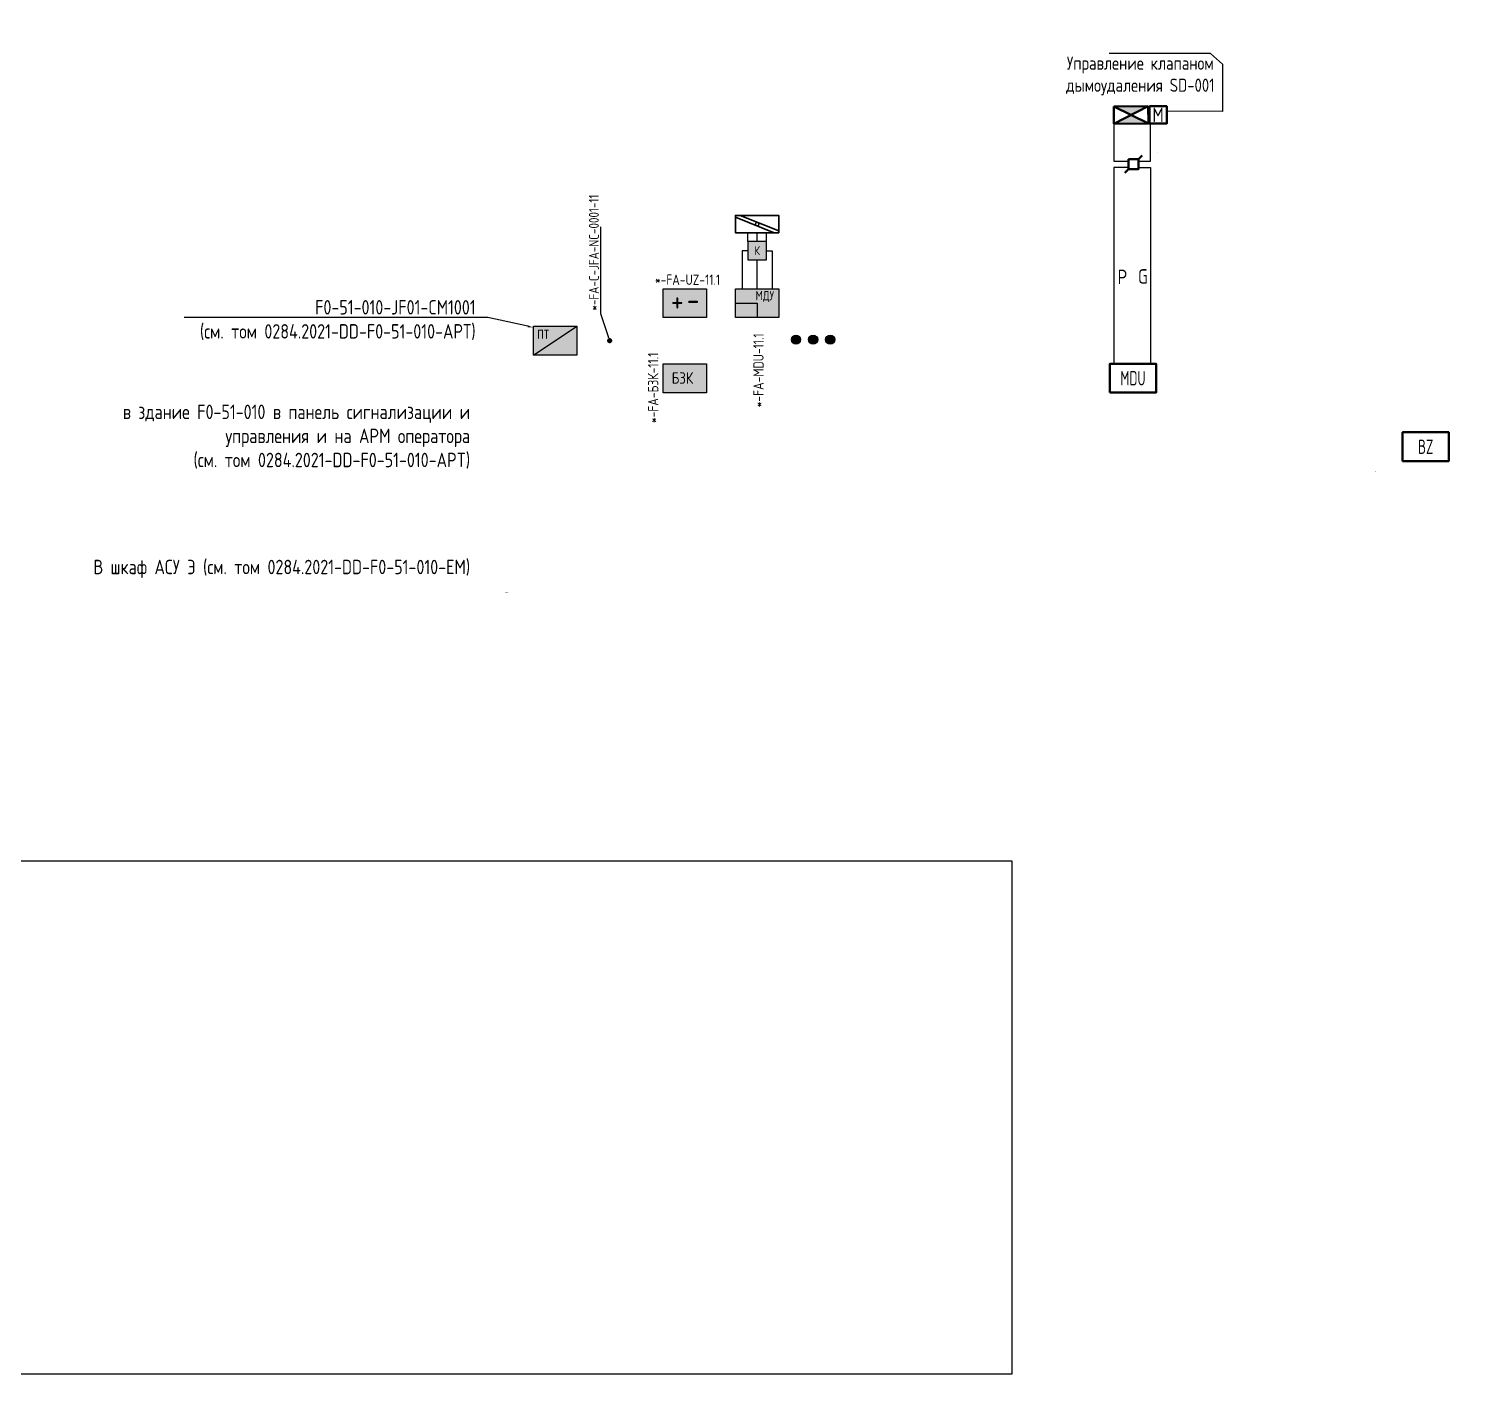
# Model space of a CAD drawing. Header units: millimetres. Extents: x 127230 to 906013, y -355313 to -209225.
# Drawn here: x 175648 to 200522, y -283351 to -260043 of the extents above; entities that cross this region are included whole.
import ezdxf
from ezdxf import colors
from ezdxf.entities.mleader import LeaderData, LeaderLine
from ezdxf.enums import TextEntityAlignment as Align
from ezdxf.math import Vec2, Vec3

# ---------------------------------------------------------------- set-up
doc = ezdxf.new("R2018")
doc.units = ezdxf.units.MM
doc.linetypes.add('Cплошная', pattern=[0])
for name, color, linetype in [('1. ОПС_оборудование', 5, 'Continuous'), ('1.1. SAI_оборудование_текст', 6, 'Continuous'), ('__Оборудование_АУПТ', 5, 'Continuous'), ('__Оборудование_ГазпромАвтоматики', 252, 'Continuous'), ('ПС2', 230, 'Continuous')]:
    doc.layers.add(name, color=color, linetype=linetype)
for name, color, linetype, lineweight in [('14', 250, 'Continuous', 0), ('GM_кабель_СПС', 6, 'Continuous', 25), ('GM_текст', 250, 'Continuous', 9), ('OVK_клапаны', 100, 'Continuous', 40), ('АТ_ПС_ИП_025', 1, 'Continuous', 25), ('АТ_ПС_ППКП_025', 5, 'Continuous', 25), ('АТ_ПС_Текст_025', 7, 'Continuous', 25), ('АТ_ПС_Трасса_100', 1, 'Continuous', 100)]:
    doc.layers.add(name, color=color, linetype=linetype, lineweight=lineweight)
doc.styles.add('GLE_OASR_TextStyle', font='GOST2304A.ttf')
doc.styles.add('GOST type A', font='gost_0.ttf', dxfattribs={"width": 1.001, "height": 2.5})
doc.styles.add('SAI', font='gost_0.ttf')
doc.styles.get("Standard").update_dxf_attribs({"font": 'gost_0.ttf'})
doc.styles.add('ГОСТ 2.304', font='CS_Gost2304.shx', dxfattribs={"width": 0.8})
doc.styles.add('Гост L', font='gost_0.ttf')

# ---------------------------------------------------------------- blocks, each defined once
blk = doc.blocks.new('*U3')
blk.add_hatch(color=256).paths.add_polyline_path([(0, 0), (15, 0), (15, 10)])
at = {"true_color": 0xffffff}
h = blk.add_hatch(color=7, dxfattribs=at)
h.dxf.hatch_style = 1
h.paths.add_polyline_path([(15, 10), (15, 0), (0, 0), (0, 10)])
blk.add_lwpolyline([(15, 10), (15, 0), (0, 0), (0, 10)], close=True)
for points in [[(0, 0), (15, 10)], [(0, 0), (15, 10), (15, 0), (0, 0)]]:
    blk.add_lwpolyline(points)
at = {"insert": (1.31, 8.78), "char_height": 3.2, "attachment_point": 1}
blk.add_mtext_dynamic_manual_height_columns('ПТ', width=4.8659, gutter_width=20, heights=[0], dxfattribs=at)
at = {"layer": '1.1. SAI_оборудование_текст', "style": 'SAI'}
blk.add_attdef('NAME_ПУЛЬТ_УПРАВЛЕНИЯ', (16.65, 2.49), '', height=4, dxfattribs=at)
blk = doc.blocks.new('*U28')
at = {"lineweight": 35}
blk.add_lwpolyline([(-50, -250), (50, -250), (50, 0), (-50, 0)], close=True, dxfattribs=at)
blk.add_lwpolyline([(-39.2, -250), (-50, -250), (-50, -223.1), (39.2, 0), (50, 0), (50, -26.9), (-39.2, -250)], dxfattribs=at)
blk.add_circle((0, -125), 10, dxfattribs=at)
blk = doc.blocks.new('*U30')
at = {"true_color": 0xffffff}
h = blk.add_hatch(color=7, dxfattribs=at)
h.dxf.hatch_style = 1
h.paths.add_polyline_path([(15, 10), (15, 0), (0, 0), (0, 10)])
blk.add_hatch(color=256).paths.add_polyline_path([(0, 5), (0, 0), (7.5, 0), (7.5, 5)])
for points in [[(15, 10), (15, 0), (0, 0), (0, 10)], [(0, 5), (7.5, 5), (7.5, 0), (0, 0)]]:
    blk.add_lwpolyline(points, close=True)
at = {"insert": (6.96, 9.23), "char_height": 3.2, "attachment_point": 1}
blk.add_mtext_dynamic_manual_height_columns('МДУ', width=4.8659, gutter_width=20, heights=[0], dxfattribs=at)
at = {"layer": '1.1. SAI_оборудование_текст', "style": 'SAI', "flags": 8}
blk.add_attdef('NAME_ППКОП', (0, 11.57), '', height=4, dxfattribs=at)
blk = doc.blocks.new('*U33')
at = {"lineweight": 5, "true_color": 0xffffff}
h = blk.add_hatch(color=7, dxfattribs=at)
h.dxf.hatch_style = 1
h.paths.add_polyline_path([(15, 10), (15, 0), (0, 0), (0, 10)])
blk.add_lwpolyline([(15, 10), (15, 0), (0, 0), (0, 10)], close=True)
at = {"char_height": 8, "attachment_point": 1, "style": 'SAI'}
for s, insert in [('+', (2.65, 9.92)), ('-', (8.12, 10.3))]:
    blk.add_mtext_dynamic_manual_height_columns(s, width=12.3263, gutter_width=25, heights=[0], dxfattribs=dict(at, insert=insert))
at = {"layer": '1.1. SAI_оборудование_текст', "style": 'SAI', "flags": 8}
blk.add_attdef('NAME_ИБП', (0, 11.57), '', height=4, dxfattribs=at)
blk = doc.blocks.new('*U32')
at = {"true_color": 0xffffff, "transparency": 33554687}
h = blk.add_hatch(color=7, dxfattribs=at)
h.dxf.hatch_style = 1
h.paths.add_polyline_path([(15, 10), (15, 0), (0, 0), (0, 10)])
blk.add_lwpolyline([(15, 10), (15, 0), (0, 0), (0, 10)], close=True)
at = {"insert": (2.91, 7.08), "char_height": 4, "attachment_point": 1, "style": 'Гост L'}
blk.add_mtext_dynamic_manual_height_columns('БЗК', width=9.4498, gutter_width=20, heights=[0], dxfattribs=at)
at = {"layer": '1.1. SAI_оборудование_текст', "style": 'SAI', "flags": 8}
blk.add_attdef('NAME_BI', (0, 11.57), '', height=4, dxfattribs=at)
blk = doc.blocks.new('_Dot')
at = {"color": 0, "linetype": 'ByBlock', "lineweight": -2}
blk.add_line((-0.5, 0), (-1, 0), dxfattribs=at)
at = {"color": 0, "linetype": 'ByBlock', "const_width": 0.5}
blk.add_lwpolyline([(-0.25, 0, 1), (0.25, 0, 1)], format="xyb", close=True, dxfattribs=at)
blk = doc.blocks.new('Э7_Коробка')
at = {"lineweight": 30, "true_color": 0xffffff}
h = blk.add_hatch(color=7, dxfattribs=at)
h.dxf.hatch_style = 1
h.paths.add_polyline_path([(21, 21), (421, 21), (421, 421), (21, 421)])
at = {"lineweight": 30}
blk.add_lwpolyline([(21, 21), (421, 21), (421, 421), (21, 421)], close=True, dxfattribs=at)
at = {"lineweight": 30, "insert": (221, 221), "char_height": 192, "width": 400, "attachment_point": 5, "style": 'SAI'}
blk.add_mtext('\\pxqc;К', dxfattribs=at)
at = {"lineweight": 30, "style": 'SAI'}
blk.add_attdef('ADRES', (-51, 502), '', height=200, dxfattribs=at)
blk = doc.blocks.new('*U53')
at = {"color": 0, "lineweight": 30, "width": 1.001, "flags": 104}
blk.add_attdef('ТЕКСТ1', text='', height=2.5, dxfattribs=at).set_placement((0.55, 3.27), align=Align.TOP_LEFT)
at = {"color": 0, "lineweight": 0}
blk.add_wipeout([(0, 4.3), (16.02, 4.3), (16.02, 0), (0, 0)], dxfattribs=at)
blk = doc.blocks.new('*U54')
at = {"color": 0, "lineweight": 30, "width": 1.001, "flags": 104}
blk.add_attdef('ТЕКСТ1', text='', height=2.5, dxfattribs=at).set_placement((0.55, 3.27), align=Align.TOP_LEFT)
at = {"color": 0, "lineweight": 0}
blk.add_wipeout([(0, 4.3), (21.07, 4.3), (21.07, 0), (0, 0)], dxfattribs=at)
blk = doc.blocks.new('*U49')
at = {"linetype": 'Continuous', "lineweight": 25}
blk.add_wipeout([(-1.5, -1.5), (-1.5, 1.5), (1.5, 1.5), (1.5, -1.5)], dxfattribs=at)
at = {"color": 0, "linetype": 'Continuous', "lineweight": -2}
for p, q in [((1.5, 1.5), (2.63, 2.63)), ((-1.5, -1.5), (-2.63, -2.63))]:
    blk.add_line(p, q, dxfattribs=at)
blk.add_lwpolyline([(-1.5, 1.5), (1.5, 1.5), (1.5, -1.5), (-1.5, -1.5)], close=True, dxfattribs=at)
blk = doc.blocks.new('*U52')
at = {"linetype": 'Continuous', "lineweight": -2}
h = blk.add_hatch(color=0, dxfattribs=at)
h.dxf.hatch_style = 1
h.paths.add_polyline_path([(-6, 2.97), (-2.98, 1.48), (0, 2.97)])
h.paths.add_polyline_path([(-2.98, 1.48), (-6, -0.03), (0, -0.03), (0, 0)])
at = {"color": 0, "linetype": 'Continuous', "lineweight": -2}
for p, q in [((-6, -0.03), (-6, 2.97)), ((0, 2.97), (-6, 2.97)), ((-6, 2.97), (0, 0)), ((-6, -0.03), (0, 2.97)), ((0, -0.03), (0, 2.97)), ((0, 1.47), (0.18, 1.47)), ((-6, -0.03), (0, -0.03))]:
    blk.add_line(p, q, dxfattribs=at)
blk.add_lwpolyline([(0.18, 2.97), (3.18, 2.97), (3.18, -0.03), (0.18, -0.03)], close=True, dxfattribs=at)
at = {"color": 0, "linetype": 'Continuous', "lineweight": -2, "style": 'GLE_OASR_TextStyle'}
blk.add_text('М', height=2.5, dxfattribs=at).set_placement((1.68, 1.47), align=Align.MIDDLE_CENTER)
blk = doc.blocks.new('*U51')
at = {"color": 0, "linetype": 'Continuous', "lineweight": -2}
blk.add_lwpolyline([(-8, -0.03), (0, -0.03), (0, 4.97), (-8, 4.97)], close=True, dxfattribs=at)
at = {"color": 0, "linetype": 'Continuous', "lineweight": -2, "style": 'ГОСТ 2.304', "width": 0.8, "flags": 4}
blk.add_attdef('НАДПИСЬ', text='', height=2.5, dxfattribs=at).set_placement((-4, 2.47), align=Align.MIDDLE_CENTER)
blk = doc.blocks.new('*U50')
at = {"color": 0, "lineweight": 0}
blk.add_wipeout([(-2.08, 6.13), (-19.65, 6.12), (-19.65, 1.83), (-2.08, 1.83)], dxfattribs=at)
at = {"color": 0, "linetype": 'Cплошная', "lineweight": 25}
for q in [(-19.65, 1.83), (0, 0)]:
    blk.add_line((-2.08, 1.83), q, dxfattribs=at)
at = {"color": 0, "lineweight": 30, "flags": 104}
blk.add_attdef('ТЕКСТ1', text='', height=2.5, dxfattribs=at).set_placement((-2.99, 5.1), align=Align.TOP_RIGHT)

msp = doc.modelspace()

# ---------------------------------------------------------------- hatches: boundary and pattern name
h = msp.add_hatch(color=256)
h.dxf.hatch_style = 1
h.paths.add_polyline_path([(189022, -265429, 1), (188862, -265429, 1)])
h = msp.add_hatch(color=256)
h.dxf.hatch_style = 1
h.paths.add_polyline_path([(189319, -265429, 1), (189159, -265429, 1)])
h = msp.add_hatch(color=256)
h.dxf.hatch_style = 1
h.paths.add_polyline_path([(189616, -265429, 1), (189456, -265429, 1)])

# ---------------------------------------------------------------- linework, layer by layer
for points in [[(188109, -263728), (188109, -263578)], [(188269, -263728), (188269, -263578)], [(188429, -263728), (188429, -263578)]]:
    msp.add_lwpolyline(points)
for centre in [(188942, -265429), (189239, -265429), (189536, -265429)]:
    msp.add_circle(centre, 80)
at = {"layer": '14', "color": 6, "lineweight": 25}
msp.add_lwpolyline([(194452, -261688), (194452, -262338), (194704, -262338)], dxfattribs=at)
at = {"layer": '__Оборудование_ГазпромАвтоматики'}
for points in [[(184769, -265696, 0, 0, 0), (184769, -266517, 0, 0, 0), (183811, -266517, 50, 0, 0), (183620, -266517, 0, 0, 0)], [(185022, -265714, 0, 0, 0), (185022, -269813, 0, 0, 0), (184063, -269813, 50, 0, 0), (183936, -269820, 0, 0, 0)]]:
    msp.add_lwpolyline(points, format="xyseb", dxfattribs=at)
at = {"layer": 'GM_кабель_СПС', "color": 1}
for points in [[(188109, -263888), (188012, -263888), (188012, -264548)], [(188429, -263888), (188527, -263888), (188527, -264548)]]:
    msp.add_lwpolyline(points, dxfattribs=at)
at = {"layer": 'GM_кабель_СПС', "color": 34}
msp.add_lwpolyline([(188269, -264548), (188269, -264048)], dxfattribs=at)
at = {"layer": 'АТ_ПС_Трасса_100', "color": 92, "lineweight": 25, "ltscale": 100}
for points in [[(194877, -262338), (195085, -262338), (195085, -261690)], [(194877, -262445), (195085, -262445), (195085, -265847)]]:
    msp.add_lwpolyline(points, dxfattribs=at)
at = {"layer": 'АТ_ПС_Трасса_100', "color": 6, "lineweight": 25, "ltscale": 100}
msp.add_lwpolyline([(194704, -262445), (194452, -262445), (194452, -265847)], dxfattribs=at)
at = {"layer": 'АТ_ПС_Трасса_100', "lineweight": 25, "ltscale": 100}
msp.add_lwpolyline([(138886, -274459), (192685, -274459), (192685, -283351), (138152, -283351), (138152, -274709)], dxfattribs=at)

# ---------------------------------------------------------------- block references
at = {"layer": '1. ОПС_оборудование', "xscale": 0.8, "yscale": 0.8, "zscale": 0.8}
msp.add_blockref('Э7_Коробка', (188093, -264065), dxfattribs=at)
at = {"layer": '1. ОПС_оборудование'}
ref = msp.add_blockref('*U32', (186644, -266348), dxfattribs=dict(at, xscale=50, yscale=50, zscale=50))
ref.add_attrib('NAME_BI', ' *-FA-БЗК-11.1', (186557, -266967), dxfattribs={"layer": '1.1. SAI_оборудование_текст', "color": 0, "height": 180, "rotation": 90, "style": 'SAI'})
at = {"layer": '__Оборудование_АУПТ'}
ref = msp.add_blockref('*U33', (186644, -265048), dxfattribs=dict(at, xscale=50, yscale=50, zscale=50))
ref.add_attrib('NAME_ИБП', '*-FA-UZ-11.1', (186498, -264481, -4485), dxfattribs={"layer": '0', "color": 0, "height": 180, "style": 'SAI', "flags": 8})
ref = msp.add_blockref('*U30', (187894, -265048), dxfattribs=dict(at, xscale=50, yscale=50, zscale=50))
ref.add_attrib('NAME_ППКОП', '*-FA-MDU-11.1', (188382, -266601), dxfattribs={"layer": '1.1. SAI_оборудование_текст', "color": 0, "height": 180, "rotation": 90, "style": 'SAI', "flags": 8})
at = {"layer": '__Оборудование_ГазпромАвтоматики', "xscale": 50, "yscale": 50, "zscale": 50}
msp.add_blockref('*U3', (184394, -265696), dxfattribs=at)
at = {"layer": 'OVK_клапаны', "xscale": 3, "yscale": 3, "zscale": 3, "rotation": 270}
msp.add_blockref('*U28', (188644, -263428), dxfattribs=at)
at = {"layer": 'АТ_ПС_Текст_025', "transparency": 33554636}
ref = msp.add_blockref('*U53', (193980, -266845), dxfattribs=dict(at, xscale=99.99980000000001, yscale=99.99980000000001, zscale=99.99980000000001))
lines = msp.add_mtext('\\W1.0010;*FA-MDU-301', dxfattribs={"layer": '0', "color": 0, "insert": (194035, -266518), "char_height": 2.5, "attachment_point": 1})
ref.add_attrib('ТЕКСТ1', '', (194035, -266518), dxfattribs={"flags": 104}).embed_mtext(lines)
ref = msp.add_blockref('*U53', (198920, -268032), dxfattribs=dict(at, xscale=99.99980000000001, yscale=99.99980000000001, zscale=99.99980000000001))
lines = msp.add_mtext('\\W1.0010;*FA-BZ-002', dxfattribs={"layer": '0', "color": 0, "insert": (198974, -267705), "char_height": 2.5, "attachment_point": 1})
ref.add_attrib('ТЕКСТ1', '', (198974, -267705), dxfattribs={"flags": 104}).embed_mtext(lines)
at = {"layer": 'ПС2', "color": 5, "lineweight": 50, "transparency": 33554687, "xscale": 100, "yscale": 100, "zscale": 100, "rotation": 0.1250381865928775}
msp.add_blockref('*U52', (195048, -261684), dxfattribs=at)

# ---------------------------------------------------------------- texts
at = {"layer": '__Оборудование_ГазпромАвтоматики', "char_height": 250, "attachment_point": 3, "style": 'GOST type A'}
for s, insert in [('в здание F0-51-010 в панель сигнализации и управления и на АРМ оператора\\P(см. том 0284.2021-DD-F0-51-010-APT)', (183297, -266555)), ('В шкаф АСУ Э (см. том 0284.2021-DD-F0-51-010-EM)', (183297, -269242))]:
    msp.add_mtext_dynamic_manual_height_columns(s, width=6247.69, gutter_width=10, heights=[0], dxfattribs=dict(at, insert=insert))
at = {"layer": 'АТ_ПС_Текст_025', "lineweight": 25, "insert": (194908, -260525), "char_height": 250, "width": 3090.72, "attachment_point": 2, "style": 'GLE_OASR_TextStyle'}
msp.add_mtext('{\\H0.91667x;Управление клапаном дымоудаления SD-001}', dxfattribs=at)
at = {"layer": 'АТ_ПС_Текст_025', "char_height": 250, "attachment_point": 5, "style": 'GLE_OASR_TextStyle'}
for s, insert in [('P', (194599, -264343)), ('G', (194954, -264334))]:
    msp.add_mtext_dynamic_manual_height_columns(s, width=1237.88, gutter_width=12.5, heights=[0], dxfattribs=dict(at, insert=insert))

# ---------------------------------------------------------------- leaders
at = {"color": 18, "true_color": 0x000000}
ml = msp.add_multileader_mtext('Standard', dxfattribs=at)
ml.set_content('\\pxsm1;F0-51-010-JF01-CM1001\\P\\ps*;(см. том 0284.2021-DD-F0-51-010-APТ)', color=(0, 0, 0), style='GOST type A')
ml.set_leader_properties()
ml.build(insert=Vec2(0, 0))
ml.multileader.update_dxf_attribs({"text_left_attachment_type": 6, "text_right_attachment_type": 6, "arrow_head_size": 100})
ctx = ml.context
ctx.base_point, ctx.char_height, ctx.arrow_head_size, ctx.landing_gap_size, ctx.plane_origin = Vec3(178307, -265044), 250, 100, 100, Vec3(177664, -251744)
ctx.left_attachment, ctx.right_attachment, ctx.text_align_type = 6, 6, 2
notes = []
notes.append((ctx, [(1, (1, 1, 0), (183605, -265044), (-1, 0), 113, [(0, [(184394, -265220)], 0, [])])]))
ctx.mtext.insert, ctx.mtext.width, ctx.mtext.alignment, ctx.mtext.flow_direction = Vec3(183392, -264744), 5000.91, 3, 5
at = {"layer": 'GM_текст'}
ml = msp.add_multileader_mtext('Standard', dxfattribs=at)
ml.set_content('*{\\H0.95833x;-FA-C-JFA-NC-0001-11}', color=256, style='Гост L')
ml.set_leader_properties()
ml.set_arrow_properties(name='DOT')
ml.build(insert=Vec2(0, 0))
ml.multileader.update_dxf_attribs({"has_text_frame": 1, "text_left_attachment_type": 6, "text_right_attachment_type": 6, "dogleg_length": 0.36, "arrow_head_size": 90})
ctx = ml.context
ctx.base_point, ctx.char_height, ctx.arrow_head_size, ctx.landing_gap_size, ctx.plane_origin, ctx.plane_x_axis, ctx.plane_y_axis = Vec3(185563, -264979), 180, 90, 50, Vec3(181026, -258684), Vec3(0, 1), Vec3(-1, 0)
ctx.left_attachment, ctx.right_attachment = 6, 6
notes.append((ctx, [(0, (1, 1, 0), (185563, -264980), (0, 1), 0.36, [(0, [(185714, -265447)], 0, [])])]))
ctx.mtext.insert, ctx.mtext.text_direction, ctx.mtext.rotation, ctx.mtext.width, ctx.mtext.flow_direction = Vec3(185347, -264929), Vec3(0, 1), 1.570796, 1442.25, 5
for ctx, leaders in notes:
    for number, flags, end, landing, length, lines in leaders:
        leader = LeaderData()
        leader.index, (leader.has_last_leader_line, leader.has_dogleg_vector, leader.attachment_direction) = number, flags
        leader.last_leader_point, leader.dogleg_vector, leader.dogleg_length = Vec3(end), Vec3(landing), length
        for number, points, colour, breaks in lines:
            line = LeaderLine()
            line.index, line.vertices, line.color, line.breaks = number, Vec3.list(points), colors.encode_raw_color(colour), breaks
            leader.lines.append(line)
        ctx.leaders.append(leader)

# ---------------------------------------------------------------- next in the draw order: block references
at = {"layer": 'АТ_ПС_ИП_025', "lineweight": 50, "xscale": 57.51779866433964, "yscale": 57.51779866433964, "zscale": 57.51779866433964}
msp.add_blockref('*U49', (194791, -262388), dxfattribs=at)
at = {"layer": 'АТ_ПС_Текст_025', "linetype": 'Continuous'}
ref = msp.add_blockref('*U50', (196332, -260657), dxfattribs=dict(at, xscale=100, yscale=100, zscale=100))
lines = msp.add_mtext('230 В AC*** ', dxfattribs={"layer": '0', "color": 0, "insert": (196033, -260146), "char_height": 2.5, "attachment_point": 1})
ref.add_attrib('ТЕКСТ1', '', (196033, -260146), dxfattribs={"flags": 104}).embed_mtext(lines)
at = {"layer": 'АТ_ПС_Текст_025', "transparency": 33554636}
ref = msp.add_blockref('*U53', (195144, -262513), dxfattribs=dict(at, xscale=99.99980000000001, yscale=99.99980000000001, zscale=99.99980000000001))
lines = msp.add_mtext('\\W1.0010;*FA-XK-701', dxfattribs={"layer": '0', "color": 0, "insert": (195198, -262186), "char_height": 2.5, "attachment_point": 1})
ref.add_attrib('ТЕКСТ1', '', (195198, -262186), dxfattribs={"flags": 104}).embed_mtext(lines)
at = {"layer": 'АТ_ПС_Текст_025', "transparency": 33554636, "xscale": 99.99980000000001, "yscale": 99.99980000000001, "zscale": 99.99980000000001, "rotation": 90.0000000004073}
for p in [(194337, -265076), (195602, -265076)]:
    msp.add_blockref('*U54', p, dxfattribs=at)

# ---------------------------------------------------------------- next in the draw order: wipeouts: each hides what was drawn before it
at = {"lineweight": 25}
for points in [[(194381, -265847), (195181, -265847), (195181, -266347), (194381, -266347)], [(199454, -267034), (200254, -267034), (200254, -267534), (199454, -267534)]]:
    msp.add_wipeout(points, dxfattribs=at).dxf.layer = 'АТ_ПС_Трасса_100'

# ---------------------------------------------------------------- next in the draw order: linework, layer by layer
at = {"layer": '14', "color": 6, "lineweight": 25}
msp.add_lwpolyline([(196332, -260657), (196332, -261476), (195366, -261471)], dxfattribs=at)

# ---------------------------------------------------------------- next in the draw order: block references
at = {"layer": 'АТ_ПС_ППКП_025', "color": 1, "linetype": 'Continuous', "lineweight": 50}
ref = msp.add_blockref('*U51', (195181, -266344), dxfattribs=dict(at, xscale=100, yscale=100, zscale=100))
ref.add_attrib('НАДПИСЬ', 'MDU', dxfattribs={"layer": '0', "color": 0, "linetype": 'Continuous', "lineweight": -2, "height": 250, "style": 'ГОСТ 2.304', "width": 0.8}).set_placement((194781, -266097), align=Align.MIDDLE_CENTER)
ref = msp.add_blockref('*U51', (200253, -267530), dxfattribs=dict(at, xscale=100, yscale=100, zscale=100))
ref.add_attrib('НАДПИСЬ', 'BZ', dxfattribs={"layer": '0', "color": 0, "linetype": 'Continuous', "lineweight": -2, "height": 250, "style": 'ГОСТ 2.304', "width": 0.8}).set_placement((199854, -267284), align=Align.MIDDLE_CENTER)

doc.saveas('drawing.dxf')
